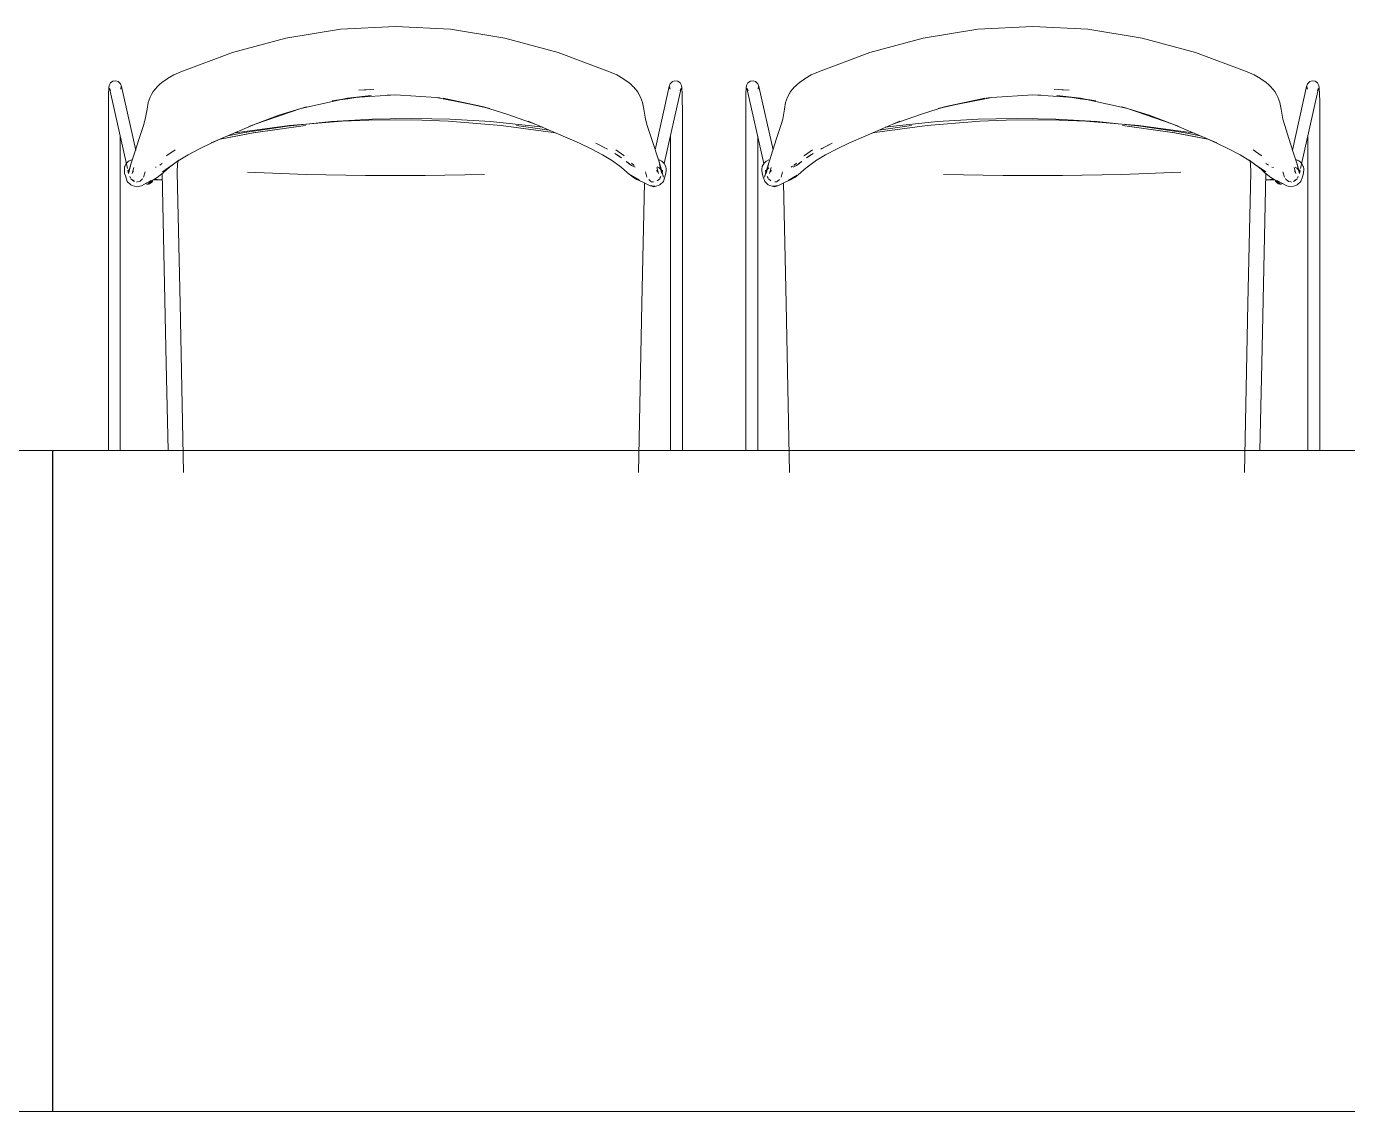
# Model space of a CAD drawing. Header units: millimetres. Extents: x 155920 to 295199, y -4084 to 97293.
# Drawn here: x 228289 to 229488, y 21350 to 22335 of the extents above; entities that cross this region are included whole.
import ezdxf

# ---------------------------------------------------------------- set-up
doc = ezdxf.new("R2010")
doc.units = ezdxf.units.MM
doc.header["$MEASUREMENT"] = 0
doc.layers.add('G-IMPT', color=8, linetype='CONTINUOUS', lineweight=9)
doc.layers.add('I-FURN', color=8, linetype='CONTINUOUS', lineweight=9)

msp = doc.modelspace()

# ---------------------------------------------------------------- linework, layer by layer
at = {"layer": 'G-IMPT'}
for p, q in [((228524.9, 22324.3), (228574.3, 22332.3)), ((228624.2, 22334.9), (228574.3, 22332.3)), ((228624.2, 22334.9), (228674.1, 22332.3)), ((228723.5, 22324.3), (228674.1, 22332.3)), ((229103.2, 22324.3), (229152.6, 22332.3)), ((229202.5, 22334.9), (229152.6, 22332.3)), ((229202.5, 22334.9), (229252.4, 22332.3)), ((229301.8, 22324.3), (229252.4, 22332.3)), ((228524.9, 22324.3), (228476.4, 22311.3)), ((228771.9, 22311.3), (228723.5, 22324.3)), ((229054.8, 22311.3), (229103.2, 22324.3)), ((229301.8, 22324.3), (229350.2, 22311.3)), ((228476.4, 22311.3), (228429.6, 22293.6)), ((228771.9, 22311.3), (228818.6, 22293.7)), ((229054.8, 22311.3), (229008, 22293.7)), ((229350.2, 22311.3), (229397.1, 22293.6)), ((228364.6, 22281.4), (228365.8, 22283.8)), ((228365.8, 22283.8), (228367.9, 22285.3)), ((228370.6, 22285.6), (228367.9, 22285.3)), ((228370.6, 22285.6), (228372.7, 22284.9)), ((228373, 22284.6), (228372.7, 22284.9)), ((228373, 22284.6), (228374.9, 22282.8)), ((228374.9, 22282.8), (228374.6, 22283.1)), ((228375.7, 22280.3), (228374.9, 22282.8)), ((228412.4, 22284.1), (228410.3, 22282.3)), ((228417.3, 22287.4), (228412.4, 22284.1)), ((228417.3, 22287.4), (228417.6, 22287.6)), ((228423.2, 22290.8), (228417.6, 22287.6)), ((228429.6, 22293.6), (228423.2, 22290.8)), ((228818.6, 22293.7), (228825.1, 22290.8)), ((228830.7, 22287.6), (228825.1, 22290.8)), ((228830.7, 22287.6), (228831, 22287.4)), ((228835.9, 22284.1), (228831, 22287.4)), ((228835.9, 22284.1), (228838, 22282.3)), ((228872.6, 22280.3), (228873.4, 22282.8)), ((228873.4, 22282.8), (228873.7, 22283.1)), ((228875.6, 22284.9), (228873.7, 22283.1)), ((228875.6, 22284.9), (228877.7, 22285.6)), ((228880.4, 22285.3), (228877.7, 22285.6)), ((228882.5, 22283.8), (228880.4, 22285.3)), ((228883.7, 22281.4), (228882.5, 22283.8)), ((228942.9, 22281.4), (228944.1, 22283.8)), ((228944.1, 22283.8), (228946.3, 22285.3)), ((228946.3, 22285.3), (228948.9, 22285.6)), ((228951.1, 22284.9), (228948.9, 22285.6)), ((228951.1, 22284.9), (228952.9, 22283.1)), ((228953.2, 22282.8), (228952.9, 22283.1)), ((228954, 22280.3), (228953.2, 22282.8)), ((228990.8, 22284.1), (228988.7, 22282.3)), ((228990.8, 22284.1), (228995.6, 22287.4)), ((228995.9, 22287.6), (228995.6, 22287.4)), ((228995.9, 22287.6), (229001.5, 22290.8)), ((229008, 22293.7), (229001.5, 22290.8)), ((229397.1, 22293.6), (229403.5, 22290.8)), ((229403.5, 22290.8), (229409.1, 22287.6)), ((229409.4, 22287.4), (229409.1, 22287.6)), ((229409.4, 22287.4), (229414.2, 22284.1)), ((229414.2, 22284.1), (229416.3, 22282.3)), ((229451, 22280.3), (229451.8, 22282.8)), ((229453.6, 22284.6), (229451.8, 22282.8)), ((229451.8, 22282.8), (229452.1, 22283.1)), ((229453.6, 22284.6), (229453.9, 22284.9)), ((229456.1, 22285.6), (229453.9, 22284.9)), ((229456.1, 22285.6), (229458.7, 22285.3)), ((229460.9, 22283.8), (229458.7, 22285.3)), ((229462.1, 22281.4), (229460.9, 22283.8)), ((228363.8, 22266.6), (228364, 22273.8)), ((228364, 22273.8), (228364.2, 22279)), ((228364.2, 22279), (228364.6, 22281.4)), ((228381.3, 22205.8), (228364.8, 22278.7)), ((228364.8, 22278.7), (228365.9, 22276.6)), ((228365.7, 22276.8), (228365.9, 22276.6)), ((228375, 22278), (228375.4, 22280.5)), ((228375.1, 22278.2), (228375.4, 22280.5)), ((228375.7, 22280.3), (228388.6, 22222.7)), ((228401.8, 22270.8), (228400, 22265.9)), ((228401.8, 22270.8), (228403, 22273.1)), ((228404.5, 22275.7), (228403, 22273.1)), ((228404.7, 22276.1), (228404.5, 22275.7)), ((228404.7, 22276.1), (228406.3, 22278)), ((228406.3, 22278), (228408.5, 22280.5)), ((228408.5, 22280.5), (228410.3, 22282.3)), ((228580.8, 22269.7), (228602.4, 22272.1)), ((228580.8, 22269.7), (228592.1, 22271)), ((228581.1, 22269.3), (228592.1, 22271)), ((228624.2, 22272.7), (228587.2, 22270.4)), ((228587.2, 22270.4), (228592.1, 22271)), ((228591.1, 22276.9), (228604.7, 22277.6)), ((228601.3, 22277.5), (228591.1, 22276.9)), ((228602.4, 22272.1), (228592.1, 22271)), ((228624.2, 22272.7), (228616.7, 22272.6)), ((228624.2, 22272.7), (228616.7, 22272.6)), ((228661.1, 22270.3), (228624.2, 22272.7)), ((228839.8, 22280.5), (228838, 22282.3)), ((228839.8, 22280.5), (228840.3, 22279.9)), ((228842.1, 22278), (228840.3, 22279.9)), ((228843.6, 22276.1), (228842.1, 22278)), ((228846, 22271.8), (228843.6, 22276.1)), ((228843.6, 22276.1), (228843.8, 22275.7)), ((228843.6, 22276.1), (228846.6, 22270.8)), ((228843.8, 22275.7), (228845.4, 22273.1)), ((228845.4, 22273.1), (228846.6, 22270.8)), ((228846, 22271.8), (228846.6, 22270.8)), ((228848.3, 22265.9), (228846.6, 22270.8)), ((228859.8, 22222.9), (228872.6, 22280.3)), ((228883.5, 22278.7), (228868.1, 22210.5)), ((228873.4, 22278), (228872.9, 22280.5)), ((228873.2, 22278.2), (228872.9, 22280.5)), ((228883.5, 22278.7), (228882.5, 22276.6)), ((228882.5, 22276.6), (228882.7, 22276.8)), ((228883.7, 22281.4), (228884.1, 22279)), ((228884.1, 22279), (228884.4, 22273.8)), ((228884.4, 22273.8), (228884.5, 22266.6)), ((228942.3, 22273.8), (228942.1, 22266.6)), ((228942.6, 22279), (228942.3, 22273.8)), ((228942.9, 22281.4), (228942.6, 22279)), ((228943.2, 22278.7), (228958.5, 22210.5)), ((228943.2, 22278.7), (228944.2, 22276.6)), ((228944.2, 22276.6), (228944, 22276.8)), ((228953.3, 22278), (228953.8, 22280.5)), ((228953.4, 22278.2), (228953.8, 22280.5)), ((228966.9, 22222.9), (228954, 22280.3)), ((228978.3, 22265.9), (228980.1, 22270.8)), ((228983.1, 22276.1), (228980.1, 22270.8)), ((228981.3, 22273.1), (228980.1, 22270.8)), ((228980.7, 22271.8), (228980.1, 22270.8)), ((228980.7, 22271.8), (228983.1, 22276.1)), ((228982.8, 22275.7), (228981.3, 22273.1)), ((228983.1, 22276.1), (228982.8, 22275.7)), ((228983.1, 22276.1), (228984.6, 22278)), ((228984.6, 22278), (228986.3, 22279.9)), ((228986.8, 22280.5), (228986.3, 22279.9)), ((228986.8, 22280.5), (228988.7, 22282.3)), ((229165.5, 22270.3), (229202.5, 22272.7)), ((229202.5, 22272.7), (229239.5, 22270.4)), ((229202.5, 22272.7), (229209.9, 22272.6)), ((229202.5, 22272.7), (229209.9, 22272.6)), ((229235.6, 22276.9), (229222, 22277.6)), ((229245.9, 22269.7), (229224.3, 22272.1)), ((229224.3, 22272.1), (229234.5, 22271)), ((229225.4, 22277.5), (229235.6, 22276.9)), ((229239.5, 22270.4), (229234.5, 22271)), ((229245.9, 22269.7), (229234.5, 22271)), ((229245.6, 22269.3), (229234.5, 22271)), ((229418.2, 22280.5), (229416.3, 22282.3)), ((229420.4, 22278), (229418.2, 22280.5)), ((229421.9, 22276.1), (229420.4, 22278)), ((229421.9, 22276.1), (229422.2, 22275.7)), ((229422.2, 22275.7), (229423.7, 22273.1)), ((229424.9, 22270.8), (229423.7, 22273.1)), ((229424.9, 22270.8), (229426.7, 22265.9)), ((229451, 22280.3), (229438.1, 22222.7)), ((229445.4, 22205.8), (229461.8, 22278.7)), ((229451.7, 22278), (229451.2, 22280.5)), ((229451.6, 22278.2), (229451.2, 22280.5)), ((229461.8, 22278.7), (229460.8, 22276.6)), ((229461, 22276.8), (229460.8, 22276.6)), ((229462.4, 22279), (229462.1, 22281.4)), ((229462.7, 22273.8), (229462.4, 22279)), ((229462.9, 22266.6), (229462.7, 22273.8)), ((228363.8, 22266.6), (228363.8, 22260.3)), ((228363.8, 21949.8), (228363.8, 22260.3)), ((228398.9, 22259.9), (228397.3, 22250.6)), ((228398.9, 22259.9), (228400, 22265.9)), ((228497.1, 22246.3), (228538.3, 22260.5)), ((228538.3, 22260.5), (228518.6, 22254.3)), ((228518.6, 22254.3), (228538.3, 22260.3)), ((228580.8, 22269.7), (228538.3, 22260.5)), ((228538.3, 22260.5), (228543.5, 22261.8)), ((228543.5, 22261.8), (228538.3, 22260.3)), ((228567, 22267.2), (228581.1, 22269.3)), ((228567, 22267.2), (228574.8, 22268.6)), ((228661.1, 22270.4), (228667.5, 22269.3)), ((228661.1, 22270.4), (228664.6, 22270)), ((228661.1, 22270.3), (228665.3, 22269.9)), ((228710, 22260.5), (228667.5, 22269.7)), ((228703, 22262.3), (228667.5, 22269.7)), ((228667.5, 22269.3), (228703, 22262.3)), ((228710, 22260.5), (228703, 22262.3)), ((228703, 22262.3), (228710, 22260.1)), ((228726.2, 22254.9), (228710, 22260.1)), ((228849.5, 22259.8), (228848.3, 22265.9)), ((228851.1, 22250.6), (228849.5, 22259.8)), ((228884.6, 22260.3), (228884.5, 22266.6)), ((228884.6, 21949.8), (228884.6, 22260.3)), ((228942.1, 22260.3), (228942.1, 22266.6)), ((228942.1, 21949.8), (228942.1, 22260.3)), ((228975.6, 22250.6), (228977.2, 22259.8)), ((228977.2, 22259.8), (228978.3, 22265.9)), ((229100.5, 22254.9), (229116.7, 22260.1)), ((229116.6, 22260.5), (229159.1, 22269.7)), ((229116.6, 22260.5), (229123.7, 22262.3)), ((229123.7, 22262.3), (229116.7, 22260.1)), ((229123.7, 22262.3), (229159.1, 22269.7)), ((229159.2, 22269.3), (229123.7, 22262.3)), ((229165.5, 22270.4), (229159.2, 22269.3)), ((229165.5, 22270.3), (229160.2, 22269.8)), ((229165.5, 22270.4), (229162.1, 22270)), ((229259.7, 22267.2), (229245.6, 22269.3)), ((229245.9, 22269.7), (229288.4, 22260.5)), ((229259.7, 22267.2), (229252.5, 22268.5)), ((229288.4, 22260.5), (229283.2, 22261.8)), ((229283.2, 22261.8), (229288.4, 22260.3)), ((229329.6, 22246.3), (229288.4, 22260.5)), ((229288.4, 22260.5), (229308.1, 22254.3)), ((229308.1, 22254.3), (229288.4, 22260.3)), ((229427.8, 22259.9), (229426.7, 22265.9)), ((229427.8, 22259.9), (229429.4, 22250.6)), ((229462.9, 22266.6), (229462.9, 22260.3)), ((229462.9, 21949.8), (229462.9, 22260.3)), ((228397.3, 22250.6), (228395.6, 22245)), ((228497.1, 22246.3), (228518.6, 22254.3)), ((228497.1, 22246.3), (228518.6, 22254.3)), ((228526.4, 22244.4), (228566.2, 22248.5)), ((228576, 22248.8), (228528.2, 22245)), ((228566.2, 22248.5), (228603.3, 22250.6)), ((228576, 22248.8), (228600.1, 22249.8)), ((228600.1, 22249.8), (228624.2, 22250.1)), ((228603.3, 22250.6), (228619.5, 22251)), ((228619.5, 22251), (228638.4, 22251.4)), ((228624.2, 22250.1), (228648.2, 22249.8)), ((228657.2, 22251), (228638.4, 22251.4)), ((228672.3, 22248.8), (228648.2, 22249.8)), ((228657.2, 22251), (228673.5, 22250.6)), ((228720.1, 22245), (228672.3, 22248.8)), ((228710.6, 22248.5), (228673.5, 22250.6)), ((228710.6, 22248.5), (228750.3, 22244.4)), ((228726.2, 22254.9), (228751.2, 22246.3)), ((228751.2, 22246.3), (228744.8, 22248.9)), ((228791.2, 22229), (228744.8, 22248.9)), ((228851.1, 22250.6), (228852.8, 22245)), ((228975.6, 22250.6), (228973.9, 22245)), ((229035.5, 22229), (229081.9, 22248.9)), ((229100.5, 22254.9), (229075.4, 22246.3)), ((229075.4, 22246.3), (229081.9, 22248.9)), ((229116.1, 22248.5), (229076.3, 22244.4)), ((229106.6, 22245), (229154.4, 22248.8)), ((229116.1, 22248.5), (229153.1, 22250.6)), ((229169.4, 22251), (229153.1, 22250.6)), ((229154.4, 22248.8), (229178.4, 22249.8)), ((229169.4, 22251), (229188.3, 22251.4)), ((229202.5, 22250.1), (229178.4, 22249.8)), ((229207.1, 22251), (229188.3, 22251.4)), ((229226.6, 22249.8), (229202.5, 22250.1)), ((229223.4, 22250.6), (229207.1, 22251)), ((229260.5, 22248.5), (229223.4, 22250.6)), ((229250.6, 22248.8), (229226.6, 22249.8)), ((229250.6, 22248.8), (229298.4, 22245)), ((229300.2, 22244.4), (229260.5, 22248.5)), ((229329.6, 22246.3), (229308.1, 22254.3)), ((229329.6, 22246.3), (229308.1, 22254.3)), ((229429.4, 22250.6), (229431.1, 22245)), ((228374.6, 21949.8), (228374.6, 22235.2)), ((228391.7, 22233), (228395.6, 22245)), ((228497.1, 22246.3), (228457.1, 22229.1)), ((228495.5, 22238.4), (228465.2, 22232.6)), ((228465.2, 22232.6), (228495.3, 22238.3)), ((228487.3, 22238.5), (228472.1, 22235.6)), ((228480.9, 22238.6), (228477.7, 22238)), ((228528.2, 22245), (228480.9, 22238.6)), ((228487.3, 22238.5), (228526.4, 22244.4)), ((228491.3, 22244.1), (228497.1, 22246.3)), ((228491.3, 22244.1), (228497.1, 22246.3)), ((228542.6, 22244.8), (228495.3, 22238.3)), ((228495.5, 22238.4), (228542.6, 22244.8)), ((228720.1, 22245), (228767.4, 22238.6)), ((228763.8, 22240.8), (228734.2, 22244.8)), ((228763.8, 22240.8), (228734.2, 22244.8)), ((228758, 22243.3), (228750.3, 22244.4)), ((228767.4, 22238.6), (228770, 22238.1)), ((228852.8, 22245), (228856.6, 22233)), ((228873.7, 22235.2), (228873.7, 21949.8)), ((228953, 22235.2), (228953, 21949.8)), ((228973.9, 22245), (228970.1, 22233)), ((229059.3, 22238.6), (229056.6, 22238.1)), ((229106.6, 22245), (229059.3, 22238.6)), ((229062.8, 22240.8), (229092.5, 22244.8)), ((229062.9, 22240.8), (229092.5, 22244.8)), ((229068.7, 22243.3), (229076.3, 22244.4)), ((229331.2, 22238.4), (229284, 22244.8)), ((229284, 22244.8), (229331.3, 22238.3)), ((229298.4, 22245), (229345.7, 22238.6)), ((229339.4, 22238.5), (229300.2, 22244.4)), ((229335.3, 22244.1), (229329.6, 22246.3)), ((229335.3, 22244.1), (229329.6, 22246.3)), ((229329.6, 22246.3), (229369.6, 22229.1)), ((229331.2, 22238.4), (229361.4, 22232.6)), ((229361.5, 22232.6), (229331.3, 22238.3)), ((229339.4, 22238.5), (229354.5, 22235.6)), ((229345.7, 22238.6), (229348.9, 22238)), ((229434.9, 22233), (229431.1, 22245)), ((229452, 21949.8), (229452, 22235.2)), ((228387.8, 22220.6), (228391.7, 22233)), ((228417, 22217.7), (228424.3, 22223)), ((228446.5, 22223.8), (228436.1, 22218.3)), ((228446.5, 22223.8), (228457.1, 22229)), ((228466.5, 22233.2), (228457.1, 22229.1)), ((228466.5, 22233.2), (228457.1, 22229)), ((228791.2, 22229), (228801.8, 22223.8)), ((228801.8, 22223.8), (228812.2, 22218.3)), ((228816.6, 22223.5), (228806.2, 22229)), ((228806.2, 22229), (228815.6, 22224)), ((228816.6, 22223.5), (228815.6, 22224)), ((228824.1, 22223), (228831.4, 22217.7)), ((228856.6, 22233), (228863.4, 22211.9)), ((228970.1, 22233), (228963.3, 22211.9)), ((229002.6, 22223), (228995.3, 22217.7)), ((229010.1, 22223.5), (229020.5, 22229)), ((229010.1, 22223.5), (229011, 22224)), ((229020.5, 22229), (229011, 22224)), ((229024.9, 22223.8), (229014.4, 22218.3)), ((229035.5, 22229), (229024.9, 22223.8)), ((229360.2, 22233.2), (229369.6, 22229.1)), ((229360.2, 22233.2), (229369.5, 22229)), ((229380.1, 22223.8), (229369.5, 22229)), ((229380.1, 22223.8), (229390.6, 22218.3)), ((229409.7, 22217.7), (229402.4, 22223)), ((229438.8, 22220.6), (229434.9, 22233)), ((228380.3, 22210.8), (228380.1, 22210.5)), ((228380.3, 22210.8), (228382.2, 22212.6)), ((228384.7, 22213.8), (228382.2, 22212.6)), ((228384.8, 22213.8), (228382.2, 22212.6)), ((228382.4, 22212.7), (228382.2, 22212.6)), ((228382.4, 22212.7), (228384.8, 22213.8)), ((228384, 22208.8), (228387.8, 22220.6)), ((228384.7, 22213.8), (228384.8, 22213.8)), ((228416.5, 22217.4), (228417, 22217.7)), ((228420.5, 22208), (228427.9, 22213.5)), ((228427.4, 22213.5), (228426.7, 22210.6)), ((228436.1, 22218.3), (228427.1, 22212.9)), ((228427.9, 22213.5), (228427.1, 22212.9)), ((228821.2, 22212.9), (228812.2, 22218.3)), ((228827.8, 22208), (228820.4, 22213.5)), ((228821.2, 22212.9), (228820.4, 22213.5)), ((228829.4, 22215.5), (228823.4, 22219.5)), ((228823.4, 22219.5), (228825.4, 22218.2)), ((228829.4, 22215.5), (228825.4, 22218.2)), ((228831.9, 22217.4), (228831.4, 22217.7)), ((228834.2, 22211.9), (228833.6, 22212.3)), ((228836.7, 22210.2), (228833.6, 22212.3)), ((228834.2, 22211.9), (228836.7, 22210.2)), ((228840.8, 22208.7), (228838.4, 22210.9)), ((228865.9, 22203.6), (228863.4, 22211.9)), ((228863.7, 22213.8), (228863.6, 22213.8)), ((228863.7, 22213.8), (228865.9, 22212.7)), ((228865.9, 22212.7), (228866.1, 22212.6)), ((228868.2, 22210.5), (228866.1, 22212.6)), ((228866.4, 22212.3), (228868, 22210.8)), ((228866.4, 22212.3), (228868.2, 22210.5)), ((228869.7, 22207.3), (228868, 22210.8)), ((228868, 22210.8), (228869.6, 22207.6)), ((228868, 22210.8), (228868.2, 22210.5)), ((228957, 22207.3), (228958.7, 22210.8)), ((228958.7, 22210.8), (228957.1, 22207.6)), ((228958.5, 22210.5), (228960.6, 22212.6)), ((228960.3, 22212.3), (228958.5, 22210.5)), ((228958.7, 22210.8), (228958.5, 22210.5)), ((228960.3, 22212.3), (228958.7, 22210.8)), ((228960.8, 22212.7), (228960.6, 22212.6)), ((228960.7, 22203.6), (228963.3, 22211.9)), ((228963, 22213.8), (228960.8, 22212.7)), ((228963, 22213.8), (228963.1, 22213.8)), ((228985.8, 22208.7), (228988.2, 22210.9)), ((228990, 22210.2), (228993.1, 22212.3)), ((228992.5, 22211.9), (228990, 22210.2)), ((228992.5, 22211.9), (228993.1, 22212.3)), ((228994.8, 22217.4), (228995.3, 22217.7)), ((228997.3, 22215.5), (229003.2, 22219.5)), ((228997.3, 22215.5), (229001.3, 22218.2)), ((228998.9, 22208), (229006.2, 22213.5)), ((229003.2, 22219.5), (229001.3, 22218.2)), ((229005.5, 22212.9), (229014.4, 22218.3)), ((229005.5, 22212.9), (229006.2, 22213.5)), ((229390.6, 22218.3), (229399.5, 22212.9)), ((229406.1, 22208), (229398.8, 22213.5)), ((229398.8, 22213.5), (229399.5, 22212.9)), ((229399.3, 22213.5), (229400, 22210.6)), ((229410.2, 22217.4), (229409.7, 22217.7)), ((229442.7, 22208.8), (229438.8, 22220.6)), ((229442, 22213.8), (229441.9, 22213.8)), ((229444.2, 22212.7), (229441.9, 22213.8)), ((229441.9, 22213.8), (229444.4, 22212.6)), ((229442, 22213.8), (229444.4, 22212.6)), ((229444.2, 22212.7), (229444.4, 22212.6)), ((229446.3, 22210.8), (229444.4, 22212.6)), ((229446.3, 22210.8), (229446.5, 22210.5)), ((228378.6, 22207.3), (228378.4, 22205.6)), ((228378.6, 22201.6), (228378.4, 22205.6)), ((228378.6, 22207.3), (228378.7, 22207.6)), ((228378.6, 22201.6), (228379.6, 22198.4)), ((228378.7, 22207.6), (228380.1, 22210.5)), ((228383.1, 22205.9), (228381.6, 22202.7)), ((228382.9, 22204.8), (228381.6, 22202.7)), ((228382, 22202.4), (228381.6, 22204.3)), ((228382.2, 22201.3), (228384.2, 22209.5)), ((228384, 22208.8), (228382.2, 22201.3)), ((228382.4, 22203.6), (228384.2, 22209.5)), ((228383.1, 22205.9), (228382.4, 22203.6)), ((228383.2, 22198.8), (228384, 22197.1)), ((228385.4, 22201.4), (228387, 22206.9)), ((228385.4, 22201.4), (228386.4, 22203.5)), ((228386.7, 22203.7), (228385.6, 22202.7)), ((228385.6, 22202.7), (228386.4, 22203.5)), ((228386.7, 22203.7), (228386, 22203.1)), ((228395.8, 22198), (228397.1, 22202.8)), ((228407.2, 22207.2), (228406.6, 22207)), ((228408.2, 22197.8), (228413.6, 22202.1)), ((228410.4, 22208.9), (228412, 22210)), ((228412.6, 22210.4), (228412, 22210)), ((228412.6, 22201.7), (228416.4, 22028.8)), ((228412.8, 22202.9), (228421, 22208.5)), ((228412.8, 22202.9), (228420.5, 22208)), ((228416.8, 22205), (228413.6, 22202.1)), ((228416.8, 22205), (228421, 22208.5)), ((228426.7, 22210.6), (228426.3, 22202.3)), ((228426.3, 22202.3), (228428.9, 22083.4)), ((228490, 22202.7), (228543.2, 22200.6)), ((228597.1, 22199.6), (228543.2, 22200.6)), ((228597.1, 22199.6), (228651.2, 22199.6)), ((228705.1, 22200.6), (228651.2, 22199.6)), ((228827.8, 22208), (228831.5, 22205)), ((228834.7, 22202.1), (228831.5, 22205)), ((228840.2, 22197.8), (228834.7, 22202.1)), ((228838.5, 22208.6), (228835.8, 22210.4)), ((228836.3, 22210), (228835.8, 22210.4)), ((228838.5, 22208.6), (228836.3, 22210)), ((228841.4, 22197.6), (228837.8, 22199.9)), ((228837.8, 22199.9), (228843.2, 22196.7)), ((228838.5, 22208.6), (228837.9, 22208.9)), ((228841.7, 22207), (228837.9, 22208.9)), ((228838.5, 22208.6), (228841.7, 22207)), ((228852.5, 22198), (228851.2, 22202.8)), ((228862.7, 22202.7), (228861.2, 22204.1)), ((228861.2, 22204.1), (228862.3, 22203.2)), ((228862.9, 22201.4), (228861.4, 22206.9)), ((228861.7, 22207.4), (228863.6, 22206.5)), ((228862.7, 22202.7), (228861.7, 22203.8)), ((228862.9, 22201.4), (228861.7, 22203.8)), ((228865.4, 22204.8), (228863.6, 22206.5)), ((228866.1, 22201.3), (228864, 22209.4)), ((228864, 22209.4), (228864.4, 22208.2)), ((228864.3, 22197.1), (228865.1, 22198.7)), ((228866.1, 22201.3), (228864.4, 22208.2)), ((228866.7, 22202.7), (228865.2, 22205.9)), ((228867.6, 22198), (228865.2, 22205.9)), ((228866.7, 22202.7), (228865.4, 22204.8)), ((228867.6, 22198), (228865.9, 22203.6)), ((228866.7, 22204.3), (228866.3, 22202.4)), ((228869.7, 22207.3), (228868.2, 22210.5)), ((228868.7, 22198.4), (228869.7, 22201.6)), ((228869.7, 22207.3), (228869.6, 22207.6)), ((228869.7, 22207.3), (228870, 22205.6)), ((228869.7, 22201.6), (228869.9, 22204.4)), ((228869.9, 22204.4), (228870, 22205.6)), ((228957, 22207.3), (228956.7, 22205.6)), ((228956.8, 22204.4), (228956.7, 22205.6)), ((228956.9, 22201.6), (228956.8, 22204.4)), ((228957.9, 22198.4), (228956.9, 22201.6)), ((228957, 22207.3), (228958.5, 22210.5)), ((228957, 22207.3), (228957.1, 22207.6)), ((228959.1, 22198), (228961.5, 22205.9)), ((228959.1, 22198), (228960.7, 22203.6)), ((228959.9, 22204.3), (228960.4, 22202.4)), ((228960, 22202.7), (228961.5, 22205.9)), ((228960, 22202.7), (228961.3, 22204.8)), ((228960.6, 22201.3), (228962.6, 22209.4)), ((228960.6, 22201.3), (228962.3, 22208.2)), ((228961.3, 22204.8), (228963.1, 22206.5)), ((228962.3, 22197.1), (228961.6, 22198.7)), ((228962.6, 22209.4), (228962.3, 22208.2)), ((228963.7, 22201.4), (228965.3, 22206.9)), ((228963.7, 22201.4), (228965, 22203.8)), ((228964, 22202.7), (228965.4, 22204.1)), ((228964, 22202.7), (228965, 22203.8)), ((228965.4, 22204.1), (228964.4, 22203.2)), ((228974.1, 22198), (228975.5, 22202.8)), ((228984.6, 22207.9), (228983.4, 22207.1)), ((228988.9, 22199.9), (228983.5, 22196.7)), ((228985, 22207), (228988.7, 22208.9)), ((228988.2, 22208.6), (228985, 22207)), ((228985.2, 22197.6), (228988.9, 22199.9)), ((228986.5, 22197.8), (228991.9, 22202.1)), ((228988.2, 22208.6), (228990.9, 22210.4)), ((228988.2, 22208.6), (228990.3, 22210)), ((228988.2, 22208.6), (228988.7, 22208.9)), ((228990.3, 22210), (228990.9, 22210.4)), ((228991.9, 22202.1), (228995.1, 22205)), ((228998.9, 22208), (228995.1, 22205)), ((229121.6, 22200.6), (229175.5, 22199.6)), ((229229.5, 22199.6), (229175.5, 22199.6)), ((229229.5, 22199.6), (229283.4, 22200.6)), ((229336.7, 22202.7), (229283.4, 22200.6)), ((229400.4, 22202.3), (229397.7, 22083.4)), ((229400, 22210.6), (229400.4, 22202.3)), ((229413.9, 22202.9), (229405.6, 22208.5)), ((229409.9, 22205), (229405.6, 22208.5)), ((229413.9, 22202.9), (229406.1, 22208)), ((229409.9, 22205), (229413.1, 22202.1)), ((229414.1, 22201.7), (229410.2, 22028.8)), ((229418.5, 22197.8), (229413.1, 22202.1)), ((229414.1, 22210.4), (229414.7, 22210)), ((229416.3, 22208.9), (229414.7, 22210)), ((229419.5, 22207.2), (229420.9, 22206.7)), ((229430.8, 22198), (229429.5, 22202.8)), ((229441.3, 22201.4), (229439.7, 22206.9)), ((229440, 22203.7), (229441, 22202.7)), ((229440, 22203.7), (229440.7, 22203.1)), ((229441.3, 22201.4), (229440.3, 22203.5)), ((229441, 22202.7), (229440.3, 22203.5)), ((229440.5, 22207.2), (229441.9, 22206.5)), ((229443.7, 22204.8), (229442.2, 22206.2)), ((229444.3, 22203.6), (229442.4, 22209.5)), ((229444.4, 22201.3), (229442.4, 22209.5)), ((229443.4, 22198.8), (229442.6, 22197.1)), ((229442.7, 22208.8), (229444.4, 22201.3)), ((229443.5, 22205.9), (229444.3, 22203.6)), ((229443.5, 22205.9), (229445, 22202.7)), ((229443.7, 22204.8), (229445, 22202.7)), ((229444.6, 22202.4), (229445.1, 22204.3)), ((229447.9, 22207.6), (229446.5, 22210.5)), ((229448.1, 22201.6), (229447.1, 22198.4)), ((229448, 22207.3), (229447.9, 22207.6)), ((229448, 22207.3), (229448.3, 22205.6)), ((229448.1, 22201.6), (229448.3, 22205.6)), ((228381, 22194.1), (228379.6, 22198.4)), ((228381, 22194.1), (228384.2, 22191)), ((228383.6, 22198.3), (228384, 22197.1)), ((228384.2, 22191), (228385.5, 22190.5)), ((228387, 22194.3), (228384.3, 22196.5)), ((228385.5, 22190.5), (228389.7, 22189.4)), ((228385.9, 22195.3), (228387.5, 22194.1)), ((228385.9, 22195.3), (228386.5, 22194.9)), ((228387.5, 22194.1), (228386.5, 22194.9)), ((228389.5, 22193.6), (228390.1, 22193.7)), ((228393.8, 22190.2), (228389.7, 22189.4)), ((228392, 22194.1), (228390.1, 22193.7)), ((228392.6, 22194.4), (228392, 22194.1)), ((228392.6, 22194.4), (228394.4, 22196.1)), ((228393.8, 22190.2), (228402.2, 22194.6)), ((228394.9, 22196.7), (228394.4, 22196.1)), ((228405.1, 22195.8), (228400.2, 22193.6)), ((228400.2, 22193.6), (228402.2, 22194.6)), ((228412.8, 22195.3), (228404.7, 22195.6)), ((228405.1, 22195.8), (228408.2, 22197.8)), ((228405.4, 22196.1), (228411.7, 22195.7)), ((228405.4, 22196), (228412.8, 22195.7)), ((228843.3, 22195.8), (228840.2, 22197.8)), ((228841.4, 22197.6), (228846.1, 22195.1)), ((228843.3, 22195.8), (228849.3, 22193.3)), ((228843.5, 22196.6), (228846.1, 22195.1)), ((228850.3, 22192.8), (228847.8, 22083.4)), ((228855.3, 22190.3), (228849.3, 22193.3)), ((228855.7, 22194.4), (228854.1, 22195.9)), ((228858.6, 22189.4), (228854.9, 22190.6)), ((228860, 22189.8), (228854.9, 22190.6)), ((228860, 22189.8), (228855.3, 22190.3)), ((228855.7, 22194.4), (228856.7, 22193.9)), ((228858.3, 22193.8), (228856.7, 22193.9)), ((228858.6, 22189.4), (228862.8, 22190.5)), ((228861.8, 22194.6), (228864.1, 22196.6)), ((228862.8, 22190.5), (228864.1, 22191)), ((228864.1, 22191), (228867.4, 22194.1)), ((228864.8, 22198.4), (228864.3, 22197.1)), ((228868.7, 22198.4), (228867.4, 22194.1)), ((228957.9, 22198.4), (228959.3, 22194.1)), ((228962.5, 22191), (228959.3, 22194.1)), ((228961.9, 22198.4), (228962.3, 22197.1)), ((228963.9, 22190.5), (228962.5, 22191)), ((228964.9, 22194.6), (228962.6, 22196.6)), ((228968.1, 22189.4), (228963.9, 22190.5)), ((228966.7, 22189.8), (228971.7, 22190.6)), ((228966.7, 22189.8), (228971.3, 22190.3)), ((228968.1, 22189.4), (228971.7, 22190.6)), ((228968.4, 22193.8), (228970, 22193.9)), ((228970.9, 22194.4), (228970, 22193.9)), ((228970.9, 22194.4), (228972.6, 22195.9)), ((228971.3, 22190.3), (228977.3, 22193.3)), ((228976.4, 22192.8), (228978.8, 22083.4)), ((228983.4, 22195.8), (228977.3, 22193.3)), ((228985.2, 22197.6), (228980.6, 22195.1)), ((228983.2, 22196.6), (228980.6, 22195.1)), ((228983.4, 22195.8), (228986.5, 22197.8)), ((229421.2, 22196), (229413.9, 22195.7)), ((229413.9, 22195.3), (229422, 22195.6)), ((229421.2, 22196.1), (229415, 22195.7)), ((229421.6, 22195.8), (229418.5, 22197.8)), ((229421.6, 22195.8), (229426.4, 22193.6)), ((229432.9, 22190.2), (229424.4, 22194.6)), ((229426.4, 22193.6), (229424.4, 22194.6)), ((229431.8, 22196.7), (229432.2, 22196.1)), ((229434.1, 22194.4), (229432.2, 22196.1)), ((229432.9, 22190.2), (229436.9, 22189.4)), ((229434.1, 22194.4), (229434.6, 22194.1)), ((229434.6, 22194.1), (229436.6, 22193.7)), ((229437.2, 22193.6), (229436.6, 22193.7)), ((229441.1, 22190.5), (229436.9, 22189.4)), ((229440.7, 22195.3), (229439.1, 22194.1)), ((229439.1, 22194.1), (229440.2, 22194.9)), ((229439.7, 22194.3), (229442.3, 22196.5)), ((229440.7, 22195.3), (229440.2, 22194.9)), ((229442.5, 22191), (229441.1, 22190.5)), ((229445.7, 22194.1), (229442.5, 22191)), ((229443.1, 22198.3), (229442.6, 22197.1)), ((229445.7, 22194.1), (229447.1, 22198.4)), ((228432, 21930), (228428.9, 22083.4)), ((228847.8, 22083.4), (228844.7, 21930)), ((228978.8, 22083.4), (228981.9, 21930)), ((229394.6, 21930), (229397.7, 22083.4)), ((228418.1, 21949.8), (228416.4, 22028.8)), ((229408.6, 21949.8), (229410.2, 22028.8))]:
    msp.add_line(p, q, dxfattribs=at)
at = {"layer": 'I-FURN'}
for p, q in [((228397.3, 22192.3), (228398.9, 22191.8)), ((228404, 22194.3), (228398.9, 22191.8)), ((228398.9, 22191.8), (228403.2, 22193.4)), ((228398.9, 22191.8), (228402.2, 22192.7)), ((228398.9, 22191.8), (228401.2, 22192.1)), ((228398.9, 22191.8), (228400.1, 22191.8)), ((228400.1, 22191.8), (228401.2, 22192.1)), ((228404, 22194.3), (228400.2, 22193.6)), ((228401.2, 22192.1), (228402.2, 22192.7)), ((228404, 22194.3), (228401.4, 22194.1)), ((228404, 22194.3), (228401.9, 22194.4)), ((228403.2, 22193.4), (228402.2, 22192.7)), ((228404, 22194.3), (228402.3, 22194.5)), ((228404, 22194.3), (228402.5, 22194.6)), ((228404, 22194.3), (228403.2, 22193.4)), ((228404, 22194.3), (228404.2, 22195.6)), ((229422.7, 22194.3), (229422.5, 22195.6)), ((229422.7, 22194.3), (229424.1, 22194.6)), ((229422.7, 22194.3), (229424.4, 22194.5)), ((229422.7, 22194.3), (229424.7, 22194.4)), ((229422.7, 22194.3), (229423.5, 22193.4)), ((229422.7, 22194.3), (229426.5, 22193.6)), ((229422.7, 22194.3), (229427.8, 22191.8)), ((229422.7, 22194.3), (229425.3, 22194.1)), ((229423.5, 22193.4), (229424.4, 22192.7)), ((229427.8, 22191.8), (229423.5, 22193.4)), ((229425.5, 22192.1), (229424.4, 22192.7)), ((229427.8, 22191.8), (229424.4, 22192.7)), ((229426.6, 22191.8), (229425.5, 22192.1)), ((229427.8, 22191.8), (229425.5, 22192.1)), ((229427.8, 22191.8), (229426.6, 22191.8)), ((229429.3, 22192.3), (229427.8, 22191.8)), ((228313.4, 21949.8), (227113.3, 21949.8)), ((229513.3, 21949.8), (228313.2, 21949.8)), ((228313.2, 21949.8), (228313.2, 21349.8)), ((228313.4, 21349.8), (228313.4, 21949.8)), ((227113.3, 21349.8), (228313.4, 21349.8)), ((228313.2, 21349.8), (229513.3, 21349.8))]:
    msp.add_line(p, q, dxfattribs=at)

doc.saveas('drawing.dxf')
